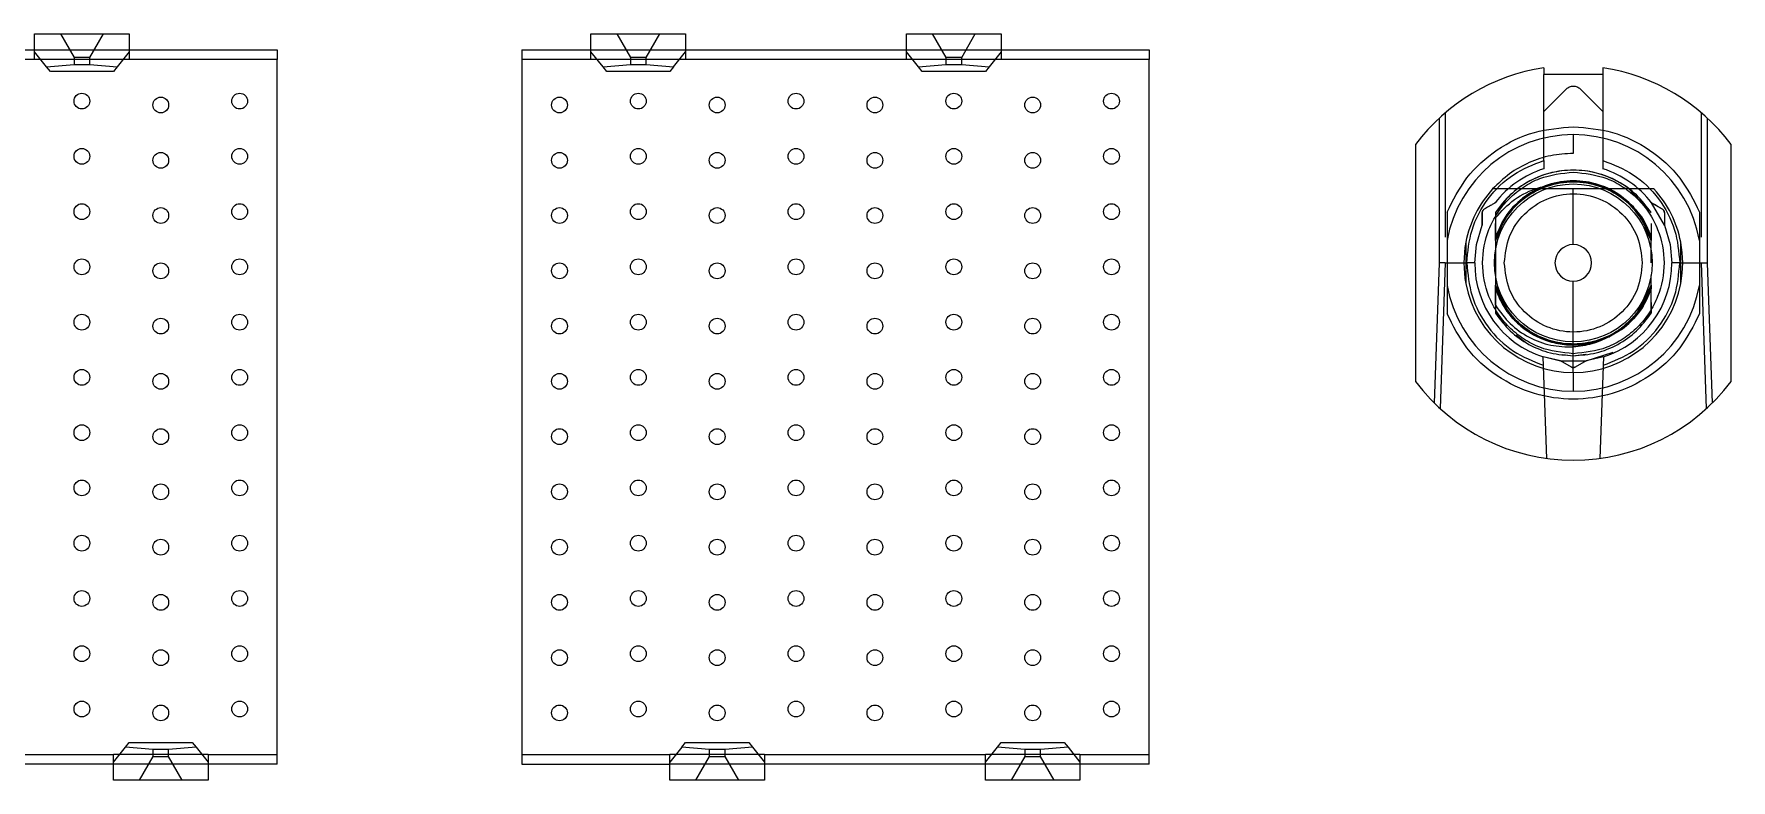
# Model space of a CAD drawing. Header units: millimetres. Extents: x -84 to 500, y -79 to 331.
# Drawn here: x 311.49 to 354.52, y 45.32 to 64.22 of the extents above; entities that cross this region are included whole.
import ezdxf
from ezdxf.lldxf.tags import DXFTag

# ---------------------------------------------------------------- set-up
doc = ezdxf.new("R2010")
doc.units = ezdxf.units.MM
tags = doc.linetypes.add('HIDDEN', pattern=[1.905, 1.27, -0.635]).pattern_tags.tags
tags[6:7] = [DXFTag(74, 4), DXFTag(75, 0), DXFTag(340, '0'), DXFTag(46, 1.0), DXFTag(50, 0.0), DXFTag(44, 0.0), DXFTag(45, 0.0)]
tags[4:5] = [DXFTag(74, 4), DXFTag(75, 0), DXFTag(340, '0'), DXFTag(46, 1.0), DXFTag(50, 0.0), DXFTag(44, 0.0), DXFTag(45, 0.0)]

msp = doc.modelspace()

# ---------------------------------------------------------------- linework, layer by layer
at = {"color": 7, "linetype": 'Continuous', "lineweight": 15}
for p, q in [((311.502, 63.77), (311.502, 64.22)), ((311.502, 64.22), (312.156, 64.22)), ((312.156, 64.22), (312.502, 63.62)), ((312.156, 64.22), (313.248, 64.22)), ((312.902, 63.62), (313.248, 64.22)), ((313.248, 64.22), (313.902, 64.22)), ((313.902, 64.22), (313.902, 63.77)), ((325.612, 63.77), (325.612, 64.22)), ((325.612, 64.22), (326.266, 64.22)), ((326.266, 64.22), (326.612, 63.62)), ((326.266, 64.22), (327.358, 64.22)), ((327.012, 63.62), (327.358, 64.22)), ((327.358, 64.22), (328.012, 64.22)), ((328.012, 64.22), (328.012, 63.77)), ((333.612, 63.77), (333.612, 64.22)), ((333.612, 64.22), (334.266, 64.22)), ((334.266, 64.22), (334.612, 63.62)), ((334.266, 64.22), (335.358, 64.22)), ((335.012, 63.62), (335.358, 64.22)), ((335.358, 64.22), (336.012, 64.22)), ((336.012, 64.22), (336.012, 63.77)), ((305.902, 63.82), (311.502, 63.82)), ((311.807, 63.389), (311.502, 63.77)), ((311.502, 63.57), (311.502, 63.77)), ((313.902, 63.77), (313.597, 63.389)), ((313.902, 63.82), (317.652, 63.82)), ((313.902, 63.77), (313.902, 63.57)), ((317.652, 63.82), (317.652, 63.57)), ((323.862, 63.82), (325.612, 63.82)), ((323.862, 63.82), (323.862, 63.57)), ((325.917, 63.389), (325.612, 63.77)), ((325.612, 63.57), (325.612, 63.77)), ((327.707, 63.389), (328.012, 63.77)), ((328.012, 63.82), (333.612, 63.82)), ((328.012, 63.77), (328.012, 63.57)), ((333.917, 63.389), (333.612, 63.77)), ((333.612, 63.57), (333.612, 63.77)), ((336.012, 63.77), (335.707, 63.389)), ((336.012, 63.82), (339.762, 63.82)), ((336.012, 63.77), (336.012, 63.57)), ((339.762, 63.82), (339.762, 63.57)), ((311.502, 63.57), (305.902, 63.57)), ((311.807, 63.389), (312.502, 63.45)), ((311.902, 63.27), (311.807, 63.389)), ((313.502, 63.27), (311.902, 63.27)), ((312.502, 63.62), (312.502, 63.45)), ((312.902, 63.62), (312.502, 63.62)), ((312.502, 63.45), (312.902, 63.45)), ((312.902, 63.45), (312.902, 63.62)), ((312.902, 63.45), (313.597, 63.389)), ((313.597, 63.389), (313.502, 63.27)), ((317.652, 63.57), (313.902, 63.57)), ((317.652, 45.97), (317.652, 63.57)), ((325.612, 63.57), (323.862, 63.57)), ((323.862, 63.57), (323.862, 45.97)), ((325.917, 63.389), (326.612, 63.45)), ((326.012, 63.27), (325.917, 63.389)), ((327.612, 63.27), (326.012, 63.27)), ((327.012, 63.62), (326.612, 63.62)), ((326.612, 63.62), (326.612, 63.45)), ((326.612, 63.45), (327.012, 63.45)), ((327.012, 63.45), (327.012, 63.62)), ((327.012, 63.45), (327.707, 63.389)), ((327.707, 63.389), (327.612, 63.27)), ((333.612, 63.57), (328.012, 63.57)), ((333.917, 63.389), (334.612, 63.45)), ((334.012, 63.27), (333.917, 63.389)), ((335.612, 63.27), (334.012, 63.27)), ((335.012, 63.62), (334.612, 63.62)), ((334.612, 63.62), (334.612, 63.45)), ((334.612, 63.45), (335.012, 63.45)), ((335.012, 63.45), (335.012, 63.62)), ((335.012, 63.45), (335.707, 63.389)), ((335.707, 63.389), (335.612, 63.27)), ((339.762, 63.57), (336.012, 63.57)), ((339.762, 45.97), (339.762, 63.57)), ((349.772, 63.363), (349.772, 63.195)), ((351.272, 63.363), (351.272, 63.195)), ((351.272, 63.195), (349.772, 63.195)), ((350.522, 61.67), (350.522, 61.195)), ((346.522, 61.42), (346.522, 55.42)), ((354.522, 55.42), (354.522, 61.42)), ((350.522, 58.885), (350.522, 60.295)), ((350.522, 55.645), (350.522, 57.955)), ((350.522, 55.645), (350.522, 55.17)), ((313.502, 45.77), (313.806, 46.151)), ((313.806, 46.151), (313.902, 46.27)), ((314.502, 46.09), (313.806, 46.151)), ((313.902, 46.27), (315.502, 46.27)), ((314.502, 46.09), (314.502, 45.92)), ((314.902, 46.09), (314.502, 46.09)), ((315.598, 46.151), (314.902, 46.09)), ((314.902, 45.92), (314.902, 46.09)), ((315.502, 46.27), (315.598, 46.151)), ((315.598, 46.151), (315.902, 45.77)), ((327.917, 46.151), (327.612, 45.77)), ((327.917, 46.151), (328.012, 46.27)), ((328.612, 46.09), (327.917, 46.151)), ((328.012, 46.27), (329.612, 46.27)), ((329.012, 46.09), (328.612, 46.09)), ((328.612, 46.09), (328.612, 45.92)), ((329.707, 46.151), (329.012, 46.09)), ((329.012, 45.92), (329.012, 46.09)), ((329.612, 46.27), (329.707, 46.151)), ((329.707, 46.151), (330.012, 45.77)), ((335.612, 45.77), (335.916, 46.151)), ((335.916, 46.151), (336.012, 46.27)), ((336.612, 46.09), (335.916, 46.151)), ((336.012, 46.27), (337.612, 46.27)), ((336.612, 46.09), (336.612, 45.92)), ((337.012, 46.09), (336.612, 46.09)), ((337.708, 46.151), (337.012, 46.09)), ((337.012, 45.92), (337.012, 46.09)), ((337.612, 46.27), (337.708, 46.151)), ((337.708, 46.151), (338.012, 45.77)), ((307.902, 45.97), (313.502, 45.97)), ((313.502, 45.72), (307.902, 45.72)), ((313.502, 45.77), (313.502, 45.97)), ((313.502, 45.32), (313.502, 45.77)), ((314.502, 45.92), (314.156, 45.32)), ((314.502, 45.92), (314.902, 45.92)), ((315.248, 45.32), (314.902, 45.92)), ((315.902, 45.97), (317.652, 45.97)), ((315.902, 45.97), (315.902, 45.77)), ((315.902, 45.77), (315.902, 45.32)), ((317.652, 45.72), (315.902, 45.72)), ((317.652, 45.72), (317.652, 45.97)), ((323.862, 45.97), (327.612, 45.97)), ((323.862, 45.97), (323.862, 45.72)), ((323.862, 45.72), (327.612, 45.72)), ((327.612, 45.77), (327.612, 45.97)), ((327.612, 45.32), (327.612, 45.77)), ((328.612, 45.92), (328.266, 45.32)), ((328.612, 45.92), (329.012, 45.92)), ((329.358, 45.32), (329.012, 45.92)), ((330.012, 45.97), (335.612, 45.97)), ((330.012, 45.97), (330.012, 45.77)), ((330.012, 45.77), (330.012, 45.32)), ((335.612, 45.72), (330.012, 45.72)), ((335.612, 45.77), (335.612, 45.97)), ((335.612, 45.32), (335.612, 45.77)), ((336.612, 45.92), (336.266, 45.32)), ((336.612, 45.92), (337.012, 45.92)), ((337.358, 45.32), (337.012, 45.92)), ((338.012, 45.97), (339.762, 45.97)), ((338.012, 45.97), (338.012, 45.77)), ((338.012, 45.77), (338.012, 45.32)), ((339.762, 45.72), (338.012, 45.72)), ((339.762, 45.72), (339.762, 45.97)), ((314.156, 45.32), (313.502, 45.32)), ((315.248, 45.32), (314.156, 45.32)), ((315.902, 45.32), (315.248, 45.32)), ((328.266, 45.32), (327.612, 45.32)), ((329.358, 45.32), (328.266, 45.32)), ((330.012, 45.32), (329.358, 45.32)), ((336.266, 45.32), (335.612, 45.32)), ((337.358, 45.32), (336.266, 45.32)), ((338.012, 45.32), (337.358, 45.32))]:
    msp.add_line(p, q, dxfattribs=at)
at = {"color": 7, "linetype": 'HIDDEN', "lineweight": 0}
for p, q in [((311.502, 63.82), (313.902, 63.82)), ((325.612, 63.82), (328.012, 63.82)), ((333.612, 63.82), (336.012, 63.82)), ((313.902, 63.57), (311.502, 63.57)), ((328.012, 63.57), (325.612, 63.57)), ((336.012, 63.57), (333.612, 63.57)), ((349.772, 61.014), (349.772, 63.195)), ((351.272, 63.195), (351.272, 61.014)), ((349.772, 62.255), (350.345, 62.828)), ((350.699, 62.828), (351.272, 62.255)), ((347.128, 58.42), (347.128, 62.091)), ((347.272, 62.22), (347.272, 59.07)), ((353.772, 59.07), (353.772, 62.22)), ((353.916, 62.091), (353.916, 58.42)), ((351.92, 60.309), (352.497, 59.694)), ((348.738, 59.922), (348.547, 59.694)), ((348.696, 59.872), (348.547, 59.694)), ((352.497, 59.694), (352.299, 59.93)), ((352.508, 59.939), (352.78, 59.782)), ((352.83, 59.38), (352.508, 59.939)), ((348.214, 59.38), (348.214, 59.695)), ((348.547, 59.694), (348.547, 58.735)), ((348.547, 59.421), (348.547, 59.071)), ((348.547, 59.071), (348.547, 59.421)), ((352.203, 59.643), (352.497, 59.071)), ((352.203, 59.643), (352.497, 59.071)), ((352.497, 59.421), (352.497, 59.071)), ((348.709, 59.386), (348.547, 59.071)), ((348.547, 58.986), (348.697, 59.303)), ((348.695, 59.299), (348.547, 58.986)), ((352.337, 59.325), (352.497, 58.986)), ((352.497, 58.986), (352.337, 59.325)), ((352.497, 59.071), (352.373, 59.312)), ((352.497, 58.735), (352.497, 58.986)), ((348.547, 58.735), (348.547, 58.105)), ((352.497, 58.502), (352.497, 58.735)), ((352.497, 58.42), (352.497, 58.688)), ((347.004, 54.867), (347.128, 58.42)), ((347.272, 58.42), (347.128, 58.42)), ((347.272, 58.42), (347.143, 54.734)), ((347.272, 58.42), (347.822, 58.42)), ((348.022, 58.42), (347.822, 58.42)), ((348.547, 58.105), (348.547, 57.347)), ((352.497, 57.854), (352.497, 58.105)), ((353.222, 58.42), (353.022, 58.42)), ((353.222, 58.42), (353.772, 58.42)), ((353.901, 54.734), (353.772, 58.42)), ((353.772, 58.42), (353.916, 58.42)), ((353.916, 58.42), (354.04, 54.867)), ((348.809, 57.297), (348.547, 57.854)), ((348.547, 57.854), (348.809, 57.297)), ((348.809, 57.297), (348.547, 57.854)), ((348.547, 57.854), (348.809, 57.297)), ((348.547, 57.769), (348.547, 57.146)), ((348.547, 57.347), (348.547, 57.769)), ((348.547, 57.769), (348.754, 57.366)), ((352.497, 57.854), (352.136, 57.149)), ((352.497, 57.769), (352.233, 57.255)), ((352.233, 57.255), (352.497, 57.769)), ((352.497, 57.769), (352.233, 57.255)), ((352.497, 57.854), (352.246, 57.322)), ((352.246, 57.322), (352.497, 57.854)), ((352.497, 57.854), (352.246, 57.322)), ((352.246, 57.322), (352.497, 57.854)), ((352.267, 57.322), (352.497, 57.769)), ((352.497, 57.854), (352.275, 57.384)), ((352.275, 57.384), (352.497, 57.854)), ((352.497, 57.146), (352.497, 57.769)), ((353.247, 57.896), (353.247, 57.896)), ((352.497, 57.419), (352.497, 57.146)), ((348.547, 57.146), (348.776, 56.873)), ((352.332, 56.949), (352.497, 57.146)), ((352.38, 57.007), (352.497, 57.146)), ((349.065, 56.595), (349.347, 56.385)), ((349.482, 56.619), (349.843, 56.461)), ((349.721, 56.06), (350.199, 55.941)), ((349.847, 53.466), (349.757, 56.04)), ((350.199, 55.941), (349.757, 56.04)), ((350.257, 56.103), (350.522, 56.07)), ((350.522, 56.07), (350.846, 56.111)), ((350.522, 56.07), (350.832, 56.109)), ((350.845, 55.941), (351.533, 56.161)), ((351.287, 56.04), (350.845, 55.941)), ((351.287, 56.04), (351.197, 53.466)), ((350.472, 55.783), (350.199, 55.941)), ((350.199, 55.941), (350.845, 55.941)), ((350.845, 55.941), (350.572, 55.783)), ((315.902, 45.97), (313.502, 45.97)), ((315.902, 45.72), (313.502, 45.72)), ((330.012, 45.97), (327.612, 45.97)), ((330.012, 45.72), (327.612, 45.72)), ((338.012, 45.97), (335.612, 45.97)), ((338.012, 45.72), (335.612, 45.72))]:
    msp.add_line(p, q, dxfattribs=at)
at = {"color": 7, "linetype": 'HIDDEN', "lineweight": 0, "flags": 128}
for points in [[(349.746, 60.349), (349.775, 60.353), (349.783, 60.353), (349.785, 60.353), (349.786, 60.352), (349.786, 60.352), (349.786, 60.352), (349.786, 60.352), (349.786, 60.352), (349.786, 60.352), (349.786, 60.352), (349.786, 60.352), (349.786, 60.352), (349.786, 60.353), (349.786, 60.353), (349.786, 60.353), (349.786, 60.353), (349.786, 60.353), (349.786, 60.353), (349.786, 60.353), (349.786, 60.352), (349.786, 60.352), (349.786, 60.352), (349.786, 60.352), (349.786, 60.352), (349.786, 60.352), (349.786, 60.352), (349.786, 60.352), (349.786, 60.352), (349.786, 60.351), (349.786, 60.351), (349.783, 60.348), (349.653, 60.284), (349.49, 60.197)], [(348.547, 59.694), (348.547, 59.694)], [(348.547, 59.694), (348.547, 59.694)], [(348.547, 59.694), (348.547, 59.694)], [(348.547, 59.694), (348.547, 59.694)], [(348.547, 59.694), (348.547, 59.694)], [(348.547, 59.694), (348.547, 59.694)], [(348.547, 59.694), (348.547, 59.694)], [(348.547, 59.694), (348.547, 59.694)], [(352.497, 59.694), (352.497, 59.694)], [(348.022, 58.42), (348.066, 58.886), (348.214, 59.38)], [(352.497, 58.986), (352.497, 58.986)], [(352.497, 58.986), (352.497, 58.986)], [(352.497, 58.986), (352.497, 58.986)], [(352.497, 58.986), (352.497, 58.986)], [(352.497, 58.986), (352.497, 58.986)], [(352.83, 59.38), (352.978, 58.886), (353.022, 58.412)], [(348.547, 58.735), (348.547, 58.735)], [(348.547, 58.105), (348.547, 58.105)], [(352.497, 57.854), (352.497, 57.854)], [(352.497, 57.854), (352.497, 57.854)], [(352.497, 57.854), (352.497, 57.854)], [(352.497, 57.854), (352.497, 57.854)], [(352.497, 57.854), (352.497, 57.854)], [(352.497, 57.854), (352.497, 57.854)], [(352.497, 57.854), (352.497, 57.854)], [(352.497, 57.854), (352.497, 57.854)], [(348.743, 57.393), (348.743, 57.393)], [(348.547, 57.146), (348.547, 57.146)], [(348.547, 57.146), (348.547, 57.146)], [(348.547, 57.146), (348.547, 57.146)], [(348.547, 57.146), (348.547, 57.146)], [(348.547, 57.146), (348.547, 57.146)], [(348.547, 57.146), (348.547, 57.146)], [(348.547, 57.146), (348.547, 57.146)], [(352.497, 57.146), (352.497, 57.146)], [(349.495, 56.641), (349.495, 56.641)]]:
    msp.add_lwpolyline(points, dxfattribs=at)
at = {"color": 7, "linetype": 'HIDDEN', "lineweight": 0}
for centre, radius in [((312.702, 62.52), 0.2), ((314.702, 62.42), 0.2), ((316.702, 62.52), 0.2), ((324.812, 62.42), 0.2), ((326.812, 62.52), 0.2), ((328.812, 62.42), 0.2), ((330.812, 62.52), 0.2), ((332.812, 62.42), 0.2), ((334.812, 62.52), 0.2), ((336.812, 62.42), 0.2), ((338.812, 62.52), 0.2), ((312.702, 61.12), 0.2), ((314.702, 61.02), 0.2), ((316.702, 61.12), 0.2), ((324.812, 61.02), 0.2), ((326.812, 61.12), 0.2), ((328.812, 61.02), 0.2), ((330.812, 61.12), 0.2), ((332.812, 61.02), 0.2), ((334.812, 61.12), 0.2), ((336.812, 61.02), 0.2), ((338.812, 61.12), 0.2), ((350.522, 58.42), 2), ((312.702, 59.72), 0.2), ((316.702, 59.72), 0.2), ((326.812, 59.72), 0.2), ((330.812, 59.72), 0.2), ((334.812, 59.72), 0.2), ((338.812, 59.72), 0.2), ((314.702, 59.62), 0.2), ((324.812, 59.62), 0.2), ((328.812, 59.62), 0.2), ((332.812, 59.62), 0.2), ((336.812, 59.62), 0.2), ((312.702, 58.32), 0.2), ((314.702, 58.22), 0.2), ((316.702, 58.32), 0.2), ((324.812, 58.22), 0.2), ((326.812, 58.32), 0.2), ((328.812, 58.22), 0.2), ((330.812, 58.32), 0.2), ((332.812, 58.22), 0.2), ((334.812, 58.32), 0.2), ((336.812, 58.22), 0.2), ((338.812, 58.32), 0.2), ((312.702, 56.92), 0.2), ((314.702, 56.82), 0.2), ((316.702, 56.92), 0.2), ((324.812, 56.82), 0.2), ((326.812, 56.92), 0.2), ((328.812, 56.82), 0.2), ((330.812, 56.92), 0.2), ((332.812, 56.82), 0.2), ((334.812, 56.92), 0.2), ((336.812, 56.82), 0.2), ((338.812, 56.92), 0.2), ((312.702, 55.52), 0.2), ((314.702, 55.42), 0.2), ((316.702, 55.52), 0.2), ((324.812, 55.42), 0.2), ((326.812, 55.52), 0.2), ((328.812, 55.42), 0.2), ((330.812, 55.52), 0.2), ((332.812, 55.42), 0.2), ((334.812, 55.52), 0.2), ((336.812, 55.42), 0.2), ((338.812, 55.52), 0.2), ((312.702, 54.12), 0.2), ((316.702, 54.12), 0.2), ((326.812, 54.12), 0.2), ((330.812, 54.12), 0.2), ((334.812, 54.12), 0.2), ((338.812, 54.12), 0.2), ((314.702, 54.02), 0.2), ((324.812, 54.02), 0.2), ((328.812, 54.02), 0.2), ((332.812, 54.02), 0.2), ((336.812, 54.02), 0.2), ((312.702, 52.72), 0.2), ((314.702, 52.62), 0.2), ((316.702, 52.72), 0.2), ((324.812, 52.62), 0.2), ((326.812, 52.72), 0.2), ((328.812, 52.62), 0.2), ((330.812, 52.72), 0.2), ((332.812, 52.62), 0.2), ((334.812, 52.72), 0.2), ((336.812, 52.62), 0.2), ((338.812, 52.72), 0.2), ((312.702, 51.32), 0.2), ((314.702, 51.22), 0.2), ((316.702, 51.32), 0.2), ((324.812, 51.22), 0.2), ((326.812, 51.32), 0.2), ((328.812, 51.22), 0.2), ((330.812, 51.32), 0.2), ((332.812, 51.22), 0.2), ((334.812, 51.32), 0.2), ((336.812, 51.22), 0.2), ((338.812, 51.32), 0.2), ((312.702, 49.92), 0.2), ((314.702, 49.82), 0.2), ((316.702, 49.92), 0.2), ((324.812, 49.82), 0.2), ((326.812, 49.92), 0.2), ((328.812, 49.82), 0.2), ((330.812, 49.92), 0.2), ((332.812, 49.82), 0.2), ((334.812, 49.92), 0.2), ((336.812, 49.82), 0.2), ((338.812, 49.92), 0.2), ((312.702, 48.52), 0.2), ((316.702, 48.52), 0.2), ((326.812, 48.52), 0.2), ((330.812, 48.52), 0.2), ((334.812, 48.52), 0.2), ((338.812, 48.52), 0.2), ((314.702, 48.42), 0.2), ((324.812, 48.42), 0.2), ((328.812, 48.42), 0.2), ((332.812, 48.42), 0.2), ((336.812, 48.42), 0.2), ((312.702, 47.12), 0.2), ((314.702, 47.02), 0.2), ((316.702, 47.12), 0.2), ((324.812, 47.02), 0.2), ((326.812, 47.12), 0.2), ((328.812, 47.02), 0.2), ((330.812, 47.12), 0.2), ((332.812, 47.02), 0.2), ((334.812, 47.12), 0.2), ((336.812, 47.02), 0.2), ((338.812, 47.12), 0.2)]:
    msp.add_circle(centre, radius, dxfattribs=at)
at = {"color": 7, "linetype": 'Continuous', "lineweight": 15}
for radius, start, end in [(5, 98.6269, 143.1301), (5, 36.8699, 81.3731), (3.25, 90, 169.9367), (3.25, 10.0633, 90), (2.775, 137.4934, 169.1071), (2.775, 10.8932, 42.5066), (2.775, 169.1067, 190.8938), (0.465, 90, 270), (0.465, 270, 90), (2.775, 349.1068, 10.8929), (3.25, 190.0633, 270), (2.775, 190.8929, 270), (2.775, 270, 349.1071), (3.25, 270, 349.9367), (5, 216.8699, 323.1301)]:
    msp.add_arc((350.522, 58.42), radius, start, end, dxfattribs=at)
at = {"color": 7, "linetype": 'HIDDEN', "lineweight": 0}
for radius, start, end in [(2.5, 107.4576, 142.5798), (2.35, 53.5058, 147.1851), (2.5, 37.4202, 72.5424), (2.5, 180, 252.1843), (2.5, 287.8157, 0)]:
    msp.add_arc((350.522, 58.42), radius, start, end, dxfattribs=at)
for points in [[(350.345, 62.828), (350.371, 62.849), (350.423, 62.89), (350.522, 62.907), (350.621, 62.89), (350.673, 62.849), (350.699, 62.828)], [(352.497, 59.694), (352.379, 59.85), (352.144, 60.163), (351.657, 60.504), (351.109, 60.721), (350.522, 60.794), (349.935, 60.721), (349.387, 60.504), (348.9, 60.163), (348.665, 59.85), (348.547, 59.694)], [(348.772, 58.42), (348.798, 58.649), (348.851, 59.107), (349.256, 59.69), (349.834, 60.079), (350.522, 60.216), (351.21, 60.079), (351.788, 59.69), (352.193, 59.107), (352.246, 58.649), (352.272, 58.42)], [(352.497, 58.986), (352.449, 59.125), (352.352, 59.404), (352.173, 59.638), (352.084, 59.755)], [(352.272, 58.42), (352.246, 58.191), (352.193, 57.733), (351.788, 57.15), (351.21, 56.761), (350.522, 56.624), (349.834, 56.761), (349.256, 57.15), (348.851, 57.733), (348.798, 58.191), (348.772, 58.42)], [(348.547, 57.146), (348.665, 56.99), (348.9, 56.676), (349.387, 56.338), (349.935, 56.112), (350.326, 56.084), (350.522, 56.07)], [(348.547, 57.146), (348.665, 56.99), (348.9, 56.676), (349.387, 56.338), (349.935, 56.112), (350.326, 56.084), (350.522, 56.07)], [(350.522, 56.07), (350.718, 56.084), (351.109, 56.112), (351.657, 56.338), (352.144, 56.676), (352.379, 56.99), (352.497, 57.146)], [(350.522, 56.07), (350.718, 56.084), (351.109, 56.112), (351.657, 56.338), (352.144, 56.676), (352.379, 56.99), (352.497, 57.146)], [(350.572, 55.783), (350.564, 55.78), (350.548, 55.772), (350.522, 55.769), (350.496, 55.772), (350.48, 55.78), (350.472, 55.783)]]:
    msp.add_open_spline(points, degree=3, dxfattribs=at)
at = {"color": 7, "linetype": 'Continuous', "lineweight": 15}
for points, knots in [([(347.322, 59.709), (347.473, 60.009), (347.782, 60.622), (348.567, 61.32), (349.509, 61.786), (350.193, 61.842), (350.528, 61.87)], [0, 0, 0, 0, 0.24439, 0.5, 0.75561, 1, 1, 1, 1]), ([(350.528, 61.87), (350.862, 61.841), (351.544, 61.783), (352.481, 61.317), (353.263, 60.62), (353.571, 60.008), (353.722, 59.709)], [0, 0, 0, 0, 0.244424, 0.5, 0.755576, 1, 1, 1, 1]), ([(350.522, 61.195), (350.33, 61.184), (349.947, 61.161), (349.398, 60.976), (348.89, 60.696), (348.614, 60.429), (348.476, 60.295)], [0, 0, 0, 0, 0.25, 0.5, 0.75, 1, 1, 1, 1]), ([(350.522, 60.295), (350.327, 60.295), (349.823, 60.295), (349.141, 60.295), (348.692, 60.295), (348.476, 60.295)], [0, 0, 0, 0, 0.246526, 0.63814, 1, 1, 1, 1]), ([(352.568, 60.295), (352.13, 60.295), (351.527, 60.295), (350.738, 60.295), (350.522, 60.295)], [0, 0, 0, 0, 0.725757, 1, 1, 1, 1]), ([(347.322, 59.709), (347.322, 59.575), (347.322, 59.401), (347.322, 59.207), (347.322, 59.126), (347.322, 59.072), (347.322, 59.033), (347.322, 59.006), (347.322, 58.992), (347.322, 58.988), (347.322, 58.988), (347.322, 58.988)], [0, 0, 0, 0, 0.52193, 0.674707, 0.779637, 0.851731, 0.901665, 0.954566, 0.975881, 0.993094, 1, 1, 1, 1]), ([(353.722, 59.709), (353.722, 59.575), (353.722, 59.401), (353.722, 59.207), (353.722, 59.126), (353.722, 59.072), (353.722, 59.033), (353.722, 59.006), (353.722, 58.992), (353.722, 58.988), (353.722, 58.988), (353.722, 58.988)], [0, 0, 0, 0, 0.52193, 0.674707, 0.779637, 0.851731, 0.901665, 0.954566, 0.975881, 0.993094, 1, 1, 1, 1]), ([(347.322, 58.988), (347.322, 58.812), (347.322, 58.46), (347.322, 58.066), (347.322, 57.874), (347.322, 57.852)], [0, 0, 0, 0, 0.4691002, 0.9396132, 1, 1, 1, 1]), ([(353.722, 58.988), (353.722, 58.812), (353.722, 58.46), (353.722, 58.066), (353.722, 57.874), (353.722, 57.852)], [0, 0, 0, 0, 0.4691, 0.939613, 1, 1, 1, 1]), ([(347.797, 58.944), (347.797, 58.654), (347.797, 58.301), (347.797, 57.957), (347.797, 57.896)], [0, 0, 0, 0, 0.821497, 1, 1, 1, 1]), ([(353.247, 57.896), (353.247, 58.186), (353.247, 58.539), (353.247, 58.883), (353.247, 58.944)], [0, 0, 0, 0, 0.821486, 1, 1, 1, 1]), ([(347.322, 57.852), (347.322, 57.852), (347.322, 57.85), (347.322, 57.839), (347.322, 57.795), (347.322, 57.599), (347.322, 57.365), (347.322, 57.169), (347.322, 57.131)], [0, 0, 0, 0, 0.0169294, 0.0393005, 0.081695, 0.2361978, 0.8521567, 1, 1, 1, 1]), ([(353.722, 57.852), (353.722, 57.852), (353.722, 57.85), (353.722, 57.839), (353.722, 57.795), (353.722, 57.599), (353.722, 57.365), (353.722, 57.169), (353.722, 57.131)], [0, 0, 0, 0, 0.016929, 0.039301, 0.081695, 0.236198, 0.852157, 1, 1, 1, 1]), ([(353.722, 57.131), (353.571, 56.832), (353.262, 56.22), (352.479, 55.518), (351.539, 55.069), (350.522, 54.921), (349.505, 55.069), (348.565, 55.518), (347.782, 56.22), (347.473, 56.832), (347.322, 57.131)], [0, 0, 0, 0, 0.122204, 0.25, 0.377796, 0.5, 0.622204, 0.75, 0.877796, 1, 1, 1, 1])]:
    msp.add_open_spline(points, degree=3, knots=knots, dxfattribs=at)
at = {"color": 7, "linetype": 'HIDDEN', "lineweight": 0}
for points, knots in [([(347.822, 58.42), (347.848, 58.703), (347.901, 59.283), (348.329, 60.069), (348.965, 60.698), (349.508, 60.91), (349.772, 61.014)], [0, 0, 0, 0, 0.243392, 0.5, 0.756608, 1, 1, 1, 1]), ([(350.522, 56.12), (350.233, 56.151), (349.786, 56.199), (349.25, 56.485), (348.885, 56.782), (348.586, 57.148), (348.308, 57.684), (348.166, 58.42), (348.308, 59.156), (348.585, 59.692), (348.884, 60.058), (349.25, 60.355), (349.786, 60.641), (350.233, 60.689), (350.522, 60.72)], [0, 0, 0, 0, 0.1197215, 0.1848235, 0.25, 0.315102, 0.3802785, 0.5, 0.6197215, 0.6848235, 0.75, 0.815102, 0.8802785, 1, 1, 1, 1]), ([(349.772, 61.014), (349.772, 60.986), (349.772, 60.931), (349.772, 60.863), (349.772, 60.813), (349.772, 60.808), (349.772, 60.805)], [0, 0, 0, 0, 0.25862, 0.513617, 0.75609, 1, 1, 1, 1]), ([(350.522, 60.72), (350.811, 60.689), (351.258, 60.641), (351.794, 60.355), (352.159, 60.058), (352.458, 59.692), (352.736, 59.156), (352.878, 58.42), (352.736, 57.684), (352.459, 57.148), (352.16, 56.782), (351.794, 56.485), (351.258, 56.199), (350.811, 56.151), (350.522, 56.12)], [0, 0, 0, 0, 0.1197215, 0.1848235, 0.25, 0.315102, 0.3802785, 0.5, 0.6197215, 0.6848235, 0.75, 0.815102, 0.8802785, 1, 1, 1, 1]), ([(351.272, 61.014), (351.536, 60.91), (352.079, 60.698), (352.715, 60.069), (353.143, 59.283), (353.196, 58.703), (353.222, 58.42)], [0, 0, 0, 0, 0.243392, 0.5, 0.756608, 1, 1, 1, 1]), ([(351.272, 61.014), (351.272, 60.986), (351.272, 60.931), (351.272, 60.863), (351.272, 60.814), (351.272, 60.808), (351.272, 60.805)], [0, 0, 0, 0, 0.258105, 0.512595, 0.755594, 1, 1, 1, 1]), ([(351.741, 60.105), (351.553, 60.216), (351.178, 60.438), (350.521, 60.532), (349.871, 60.432), (349.285, 60.132), (348.807, 59.671), (348.634, 59.271), (348.547, 59.071)], [0, 0, 0, 0, 0.166667, 0.333333, 0.5, 0.666667, 0.833333, 1, 1, 1, 1]), ([(352.052, 59.795), (351.953, 59.905), (351.709, 60.175), (351.17, 60.428), (350.523, 60.535), (349.87, 60.431), (349.286, 60.132), (348.807, 59.671), (348.634, 59.271), (348.547, 59.071)], [0, 0, 0, 0, 0.101378, 0.251148, 0.400918, 0.550689, 0.700459, 0.85023, 1, 1, 1, 1]), ([(348.547, 59.071), (348.634, 59.271), (348.807, 59.671), (349.286, 60.132), (349.87, 60.431), (350.523, 60.535), (351.169, 60.427), (351.682, 60.193), (351.906, 59.948), (351.983, 59.864)], [0, 0, 0, 0, 0.153218, 0.306436, 0.459655, 0.612873, 0.766091, 0.919309, 1, 1, 1, 1]), ([(348.547, 59.071), (348.634, 59.271), (348.807, 59.671), (349.286, 60.132), (349.87, 60.431), (350.523, 60.535), (351.17, 60.428), (351.713, 60.173), (351.96, 59.898), (352.062, 59.785)], [0, 0, 0, 0, 0.149287, 0.298575, 0.447862, 0.59715, 0.746437, 0.895724, 1, 1, 1, 1]), ([(348.547, 59.071), (348.634, 59.271), (348.807, 59.671), (349.286, 60.132), (349.87, 60.431), (350.523, 60.535), (351.17, 60.428), (351.71, 60.175), (351.955, 59.903), (352.054, 59.793)], [0, 0, 0, 0, 0.149669, 0.299339, 0.449008, 0.598677, 0.748346, 0.898016, 1, 1, 1, 1]), ([(352.497, 59.071), (352.41, 59.271), (352.237, 59.671), (351.758, 60.132), (351.174, 60.431), (350.522, 60.534), (349.87, 60.431), (349.285, 60.132), (348.807, 59.671), (348.634, 59.271), (348.547, 59.071)], [0, 0, 0, 0, 0.125, 0.25, 0.375, 0.5, 0.625, 0.75, 0.875, 1, 1, 1, 1]), ([(348.547, 58.986), (348.628, 59.193), (348.79, 59.607), (349.266, 60.089), (349.858, 60.403), (350.522, 60.51), (351.186, 60.403), (351.778, 60.089), (352.254, 59.607), (352.416, 59.193), (352.497, 58.986)], [0, 0, 0, 0, 0.125, 0.25, 0.375, 0.5, 0.625, 0.75, 0.875, 1, 1, 1, 1]), ([(352.497, 58.986), (352.416, 59.193), (352.254, 59.607), (351.778, 60.089), (351.186, 60.403), (350.522, 60.51), (349.858, 60.403), (349.266, 60.089), (348.79, 59.607), (348.628, 59.193), (348.547, 58.986)], [0, 0, 0, 0, 0.125, 0.25, 0.375, 0.5, 0.625, 0.75, 0.875, 1, 1, 1, 1]), ([(348.547, 58.986), (348.628, 59.193), (348.79, 59.607), (349.266, 60.089), (349.858, 60.403), (350.522, 60.51), (351.186, 60.403), (351.778, 60.089), (352.254, 59.607), (352.416, 59.193), (352.497, 58.986)], [0, 0, 0, 0, 0.125, 0.25, 0.375, 0.5, 0.625, 0.75, 0.875, 1, 1, 1, 1]), ([(352.497, 58.986), (352.416, 59.193), (352.254, 59.607), (351.778, 60.089), (351.186, 60.403), (350.522, 60.51), (349.858, 60.403), (349.266, 60.089), (348.79, 59.607), (348.628, 59.193), (348.547, 58.986)], [0, 0, 0, 0, 0.125, 0.25, 0.375, 0.5, 0.625, 0.75, 0.875, 1, 1, 1, 1]), ([(348.547, 58.986), (348.628, 59.193), (348.79, 59.607), (349.266, 60.089), (349.858, 60.403), (350.522, 60.51), (351.186, 60.403), (351.778, 60.089), (352.254, 59.607), (352.416, 59.193), (352.497, 58.986)], [0, 0, 0, 0, 0.1250001, 0.2500001, 0.375, 0.5, 0.6249999, 0.7499998, 0.8749999, 1, 1, 1, 1]), ([(352.497, 58.986), (352.416, 59.193), (352.254, 59.607), (351.778, 60.089), (351.186, 60.403), (350.522, 60.51), (349.858, 60.403), (349.266, 60.089), (348.79, 59.607), (348.628, 59.193), (348.547, 58.986)], [0, 0, 0, 0, 0.125, 0.25, 0.375, 0.5, 0.625, 0.75, 0.875, 1, 1, 1, 1]), ([(348.547, 59.559), (348.7, 59.726), (349.005, 60.06), (349.458, 60.274), (349.71, 60.34), (349.746, 60.349)], [0, 0, 0, 0, 0.461832, 0.924144, 1, 1, 1, 1]), ([(348.536, 59.939), (348.535, 59.939), (348.533, 59.937), (348.512, 59.925), (348.46, 59.895), (348.373, 59.845), (348.302, 59.804), (348.264, 59.782)], [0, 0, 0, 0, 0.074114, 0.154923, 0.35991, 0.65372, 1, 1, 1, 1]), ([(352.084, 59.755), (351.997, 59.847), (351.896, 59.955), (351.782, 60.059), (351.763, 60.081), (351.759, 60.088), (351.758, 60.09), (351.758, 60.091), (351.759, 60.092), (351.759, 60.092)], [0, 0, 0, 0, 0.805359, 0.945967, 0.982692, 0.993233, 0.996919, 0.998502, 1, 1, 1, 1]), ([(351.759, 60.092), (351.921, 59.95), (352.247, 59.667), (352.414, 59.27), (352.497, 59.071)], [0, 0, 0, 0, 0.5, 1, 1, 1, 1]), ([(351.983, 59.864), (352.06, 59.795), (352.298, 59.58), (352.417, 59.277), (352.497, 59.071)], [0, 0, 0, 0, 0.321279, 1, 1, 1, 1]), ([(352.78, 59.782), (352.709, 59.823), (352.615, 59.877), (352.532, 59.925), (352.511, 59.937), (352.509, 59.939), (352.508, 59.939)], [0, 0, 0, 0, 0.638721, 0.843752, 0.925004, 1, 1, 1, 1]), ([(348.214, 59.695), (348.214, 59.704), (348.216, 59.721), (348.226, 59.746), (348.242, 59.767), (348.256, 59.777), (348.264, 59.782)], [0, 0, 0, 0, 0.250801, 0.5, 0.7492, 1, 1, 1, 1]), ([(348.264, 59.782), (348.257, 59.778), (348.248, 59.772), (348.236, 59.758), (348.231, 59.751), (348.227, 59.746), (348.224, 59.74), (348.22, 59.731), (348.214, 59.713), (348.214, 59.703), (348.214, 59.695)], [0, 0, 0, 0, 0.300148, 0.406676, 0.452606, 0.495873, 0.540099, 0.586724, 0.694539, 1, 1, 1, 1]), ([(348.214, 59.695), (348.214, 59.613), (348.214, 59.505), (348.214, 59.408), (348.214, 59.383), (348.214, 59.381), (348.214, 59.38)], [0, 0, 0, 0, 0.6386768, 0.8437391, 0.9249986, 1, 1, 1, 1]), ([(352.497, 58.986), (352.449, 59.125), (352.352, 59.404), (352.173, 59.638), (352.084, 59.755)], [0, 0, 0, 0, 0.500001, 1, 1, 1, 1]), ([(352.78, 59.782), (352.788, 59.777), (352.802, 59.767), (352.818, 59.746), (352.828, 59.721), (352.83, 59.704), (352.83, 59.695)], [0, 0, 0, 0, 0.250801, 0.5, 0.7492, 1, 1, 1, 1]), ([(352.83, 59.695), (352.83, 59.703), (352.83, 59.713), (352.824, 59.73), (352.82, 59.739), (352.817, 59.745), (352.814, 59.75), (352.808, 59.758), (352.796, 59.772), (352.787, 59.777), (352.78, 59.782)], [0, 0, 0, 0, 0.300148, 0.406676, 0.452606, 0.495873, 0.540099, 0.586724, 0.694539, 1, 1, 1, 1]), ([(352.83, 59.695), (352.83, 59.613), (352.83, 59.505), (352.83, 59.408), (352.83, 59.383), (352.83, 59.381), (352.83, 59.38)], [0, 0, 0, 0, 0.638718, 0.843747, 0.925001, 1, 1, 1, 1]), ([(348.547, 59.071), (348.547, 59.049), (348.547, 59.021), (348.547, 58.994), (348.547, 58.987), (348.547, 58.986), (348.547, 58.986)], [0, 0, 0, 0, 0.659326, 0.855277, 0.93051, 1, 1, 1, 1]), ([(348.547, 58.986), (348.547, 58.986), (348.547, 58.987), (348.547, 58.994), (348.547, 59.021), (348.547, 59.049), (348.547, 59.071)], [0, 0, 0, 0, 0.06884, 0.145314, 0.344679, 1, 1, 1, 1]), ([(348.547, 59.071), (348.547, 59.049), (348.547, 59.021), (348.547, 58.994), (348.547, 58.987), (348.547, 58.986), (348.547, 58.986)], [0, 0, 0, 0, 0.659561, 0.855379, 0.930537, 1, 1, 1, 1]), ([(352.497, 58.986), (352.497, 58.986), (352.497, 58.987), (352.497, 58.994), (352.497, 59.021), (352.497, 59.049), (352.497, 59.071)], [0, 0, 0, 0, 0.068898, 0.145453, 0.344929, 1, 1, 1, 1]), ([(352.497, 59.071), (352.497, 59.049), (352.497, 59.021), (352.497, 58.994), (352.497, 58.987), (352.497, 58.986), (352.497, 58.986)], [0, 0, 0, 0, 0.659471, 0.855328, 0.930516, 1, 1, 1, 1]), ([(347.822, 58.42), (347.848, 58.138), (347.9, 57.559), (348.326, 56.774), (348.96, 56.145), (349.501, 55.932), (349.764, 55.828)], [0, 0, 0, 0, 0.243423, 0.5, 0.756577, 1, 1, 1, 1]), ([(351.28, 55.828), (351.543, 55.932), (352.084, 56.145), (352.718, 56.774), (353.144, 57.559), (353.196, 58.138), (353.222, 58.42)], [0, 0, 0, 0, 0.243423, 0.5, 0.756577, 1, 1, 1, 1]), ([(348.547, 57.854), (348.547, 57.854), (348.547, 57.853), (348.547, 57.846), (348.547, 57.819), (348.547, 57.791), (348.547, 57.769)], [0, 0, 0, 0, 0.0688628, 0.1453806, 0.3448142, 1, 1, 1, 1]), ([(348.547, 57.854), (348.547, 57.854), (348.547, 57.853), (348.547, 57.846), (348.547, 57.819), (348.547, 57.791), (348.547, 57.769)], [0, 0, 0, 0, 0.068947, 0.145569, 0.345136, 1, 1, 1, 1]), ([(348.547, 57.769), (348.547, 57.791), (348.547, 57.819), (348.547, 57.846), (348.547, 57.853), (348.547, 57.854), (348.547, 57.854)], [0, 0, 0, 0, 0.659587, 0.855421, 0.930569, 1, 1, 1, 1]), ([(352.136, 57.149), (352.008, 57.01), (351.752, 56.734), (351.243, 56.47), (350.689, 56.346), (350.121, 56.379), (349.582, 56.564), (349.117, 56.888), (348.746, 57.324), (348.613, 57.678), (348.547, 57.854)], [0, 0, 0, 0, 0.125, 0.25, 0.375001, 0.500001, 0.625001, 0.750001, 0.875, 1, 1, 1, 1]), ([(348.547, 57.854), (348.628, 57.647), (348.79, 57.233), (349.266, 56.751), (349.858, 56.437), (350.522, 56.33), (351.186, 56.437), (351.778, 56.751), (352.254, 57.233), (352.416, 57.647), (352.497, 57.854)], [0, 0, 0, 0, 0.125, 0.25, 0.375, 0.5, 0.625, 0.75, 0.875, 1, 1, 1, 1]), ([(348.547, 57.769), (348.602, 57.632), (348.711, 57.357), (348.981, 57.001), (349.315, 56.707), (349.704, 56.491), (350.13, 56.362), (350.573, 56.326), (351.016, 56.38), (351.29, 56.492), (351.427, 56.548)], [0, 0, 0, 0, 0.1250001, 0.2500003, 0.3750004, 0.5000004, 0.6250004, 0.7500003, 0.8750002, 1, 1, 1, 1]), ([(352.497, 57.769), (352.41, 57.569), (352.237, 57.169), (351.758, 56.708), (351.174, 56.409), (350.522, 56.306), (349.87, 56.409), (349.285, 56.708), (348.807, 57.169), (348.634, 57.569), (348.547, 57.769)], [0, 0, 0, 0, 0.125, 0.25, 0.375, 0.5, 0.625, 0.75, 0.875, 1, 1, 1, 1]), ([(351.351, 56.537), (351.484, 56.597), (351.817, 56.744), (352.235, 57.173), (352.41, 57.571), (352.497, 57.769)], [0, 0, 0, 0, 0.2522664, 0.626133, 1, 1, 1, 1]), ([(352.497, 57.769), (352.414, 57.565), (352.275, 57.221), (351.997, 56.977), (351.884, 56.877)], [0, 0, 0, 0, 0.59211, 1, 1, 1, 1]), ([(352.497, 57.854), (352.497, 57.854), (352.497, 57.853), (352.497, 57.846), (352.497, 57.819), (352.497, 57.791), (352.497, 57.769)], [0, 0, 0, 0, 0.068868, 0.145416, 0.344909, 1, 1, 1, 1]), ([(352.497, 57.769), (352.497, 57.791), (352.497, 57.819), (352.497, 57.846), (352.497, 57.853), (352.497, 57.854), (352.497, 57.854)], [0, 0, 0, 0, 0.659358, 0.855274, 0.930498, 1, 1, 1, 1]), ([(352.497, 57.854), (352.497, 57.854), (352.497, 57.853), (352.497, 57.846), (352.497, 57.819), (352.497, 57.791), (352.497, 57.769)], [0, 0, 0, 0, 0.068948, 0.145582, 0.345171, 1, 1, 1, 1]), ([(348.547, 57.347), (348.664, 57.184), (348.897, 56.861), (349.39, 56.52), (349.941, 56.306), (350.329, 56.296), (350.522, 56.291)], [0, 0, 0, 0, 0.255054, 0.506739, 0.755054, 1, 1, 1, 1]), ([(351.427, 56.548), (351.561, 56.63), (351.828, 56.794), (352.033, 57.031), (352.136, 57.149)], [0, 0, 0, 0, 0.502467, 1, 1, 1, 1]), ([(351.427, 56.548), (351.284, 56.48), (350.997, 56.343), (350.681, 56.308), (350.522, 56.291)], [0, 0, 0, 0, 0.497063, 1, 1, 1, 1]), ([(350.472, 55.783), (350.479, 55.78), (350.488, 55.775), (350.506, 55.771), (350.515, 55.77), (350.521, 55.77), (350.528, 55.77), (350.537, 55.771), (350.556, 55.775), (350.565, 55.78), (350.572, 55.783)], [0, 0, 0, 0, 0.300148, 0.406676, 0.452606, 0.495873, 0.540099, 0.586724, 0.694539, 1, 1, 1, 1])]:
    msp.add_open_spline(points, degree=3, knots=knots, dxfattribs=at)

doc.saveas('drawing.dxf')
